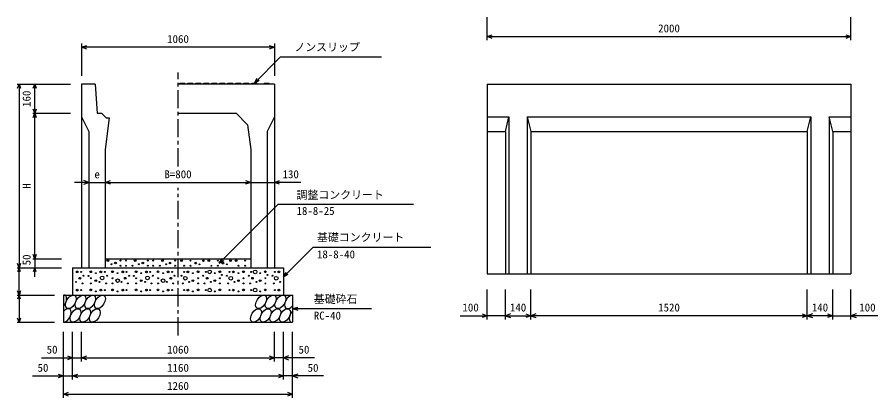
# Model space of a CAD drawing. Units: millimetres, scale not verified. Extents: x -16800 to 16800, y -5940 to 5940.
# Drawn here: x -12188 to -7456, y 607 to 2701 of the extents above; entities that cross this region are included whole.
import ezdxf
from ezdxf.enums import TextEntityAlignment as Align

# ---------------------------------------------------------------- set-up
doc = ezdxf.new("R2010")
doc.units = ezdxf.units.MM
doc.header["$LTSCALE"] = 20
doc.linetypes.add('CHAIN1', pattern=[8, 5, -1, 1, -1])
for name, color, linetype, lineweight in [('0-0_DIM', 7, 'Continuous', 25), ('0-2_HATCH', 6, 'Continuous', 25), ('0-5_OUTLINE', 3, 'Continuous', 25)]:
    doc.layers.add(name, color=color, linetype=linetype, lineweight=lineweight)
doc.styles.add('ＭＳ ゴシック', font='')
doc.styles.get('ＭＳ ゴシック').set_extended_font_data('MS Gothic')

msp = doc.modelspace()

# ---------------------------------------------------------------- linework, layer by layer
at = {"layer": '0-0_DIM'}
for p, q in [((-9603.83, 2574.53), (-9603.83, 2701.2)), ((-7603.83, 2574.53), (-7603.83, 2701.2)), ((-11833.42, 2555.71), (-11833.42, 2378.96)), ((-10773.42, 2555.71), (-10773.42, 2378.96)), ((-9603.83, 2594.53), (-7603.83, 2594.53)), ((-10773.42, 2535.71), (-11833.42, 2535.71)), ((-10883.42, 2339), (-10741.21, 2481.21)), ((-10184.32, 2481.21), (-10741.21, 2481.21)), ((-12187.62, 2332.5), (-11894.29, 2332.5)), ((-12177.62, 2332.5), (-12177.62, 1322.5)), ((-12090.95, 2172.5), (-12090.95, 2332.5)), ((-10883.42, 2339), (-10868.42, 2364.98)), ((-10883.42, 2339), (-10857.44, 2354)), ((-12100.95, 2172.5), (-11894.29, 2172.5)), ((-12090.95, 1372.5), (-12090.95, 2172.5)), ((-11793.42, 1791.87), (-11872.06, 1791.87)), ((-11793.42, 1791.87), (-11703.42, 1791.87)), ((-11703.42, 1791.87), (-10903.42, 1791.87)), ((-10903.42, 1791.87), (-10773.42, 1791.87)), ((-10627.76, 1791.87), (-10773.42, 1791.87)), ((-11076.5, 1347.5), (-10752.04, 1671.96)), ((-10752.04, 1671.96), (-10008.49, 1671.96)), ((-10559.76, 1436.15), (-10723.42, 1272.5)), ((-10559.76, 1436.15), (-9912.89, 1436.15)), ((-12100.95, 1372.5), (-11944.29, 1372.5)), ((-12090.95, 1372.5), (-12090.95, 1322.5)), ((-11076.5, 1347.5), (-11061.5, 1373.48)), ((-11076.5, 1347.5), (-11050.52, 1362.5)), ((-12187.62, 1322.5), (-11944.29, 1322.5)), ((-12177.62, 1172.5), (-12177.62, 1322.5)), ((-12090.95, 1272.5), (-12090.95, 1322.5)), ((-10723.42, 1272.5), (-10708.42, 1298.48)), ((-10723.42, 1272.5), (-10697.44, 1287.5)), ((-9603.83, 1038.66), (-9603.83, 1202.41)), ((-9503.83, 1038.66), (-9503.83, 1202.41)), ((-9363.83, 1038.66), (-9363.83, 1202.41)), ((-7843.83, 1038.66), (-7843.83, 1202.41)), ((-7703.83, 1038.66), (-7703.83, 1202.41)), ((-7603.83, 1038.66), (-7603.83, 1202.41)), ((-12187.62, 1172.5), (-11983.42, 1172.5)), ((-12177.62, 1172.5), (-12177.62, 1022.5)), ((-10673.42, 1097.5), (-10644.44, 1105.26)), ((-10673.42, 1097.5), (-10644.44, 1089.73)), ((-10673.42, 1097.5), (-10240.11, 1097.5)), ((-9751.56, 1058.66), (-9603.83, 1058.66)), ((-9503.83, 1058.66), (-9603.83, 1058.66)), ((-9503.83, 1058.66), (-9363.83, 1058.66)), ((-7843.83, 1058.66), (-9363.83, 1058.66)), ((-7703.83, 1058.66), (-7843.83, 1058.66)), ((-7703.83, 1058.66), (-7603.83, 1058.66)), ((-7456.09, 1058.66), (-7603.83, 1058.66)), ((-12187.62, 1022.5), (-11983.42, 1022.5)), ((-11933.42, 606.98), (-11933.42, 969.33)), ((-11883.42, 706.98), (-11883.42, 969.33)), ((-11833.42, 806.98), (-11833.42, 969.33)), ((-10773.42, 806.98), (-10773.42, 969.33)), ((-10723.42, 706.98), (-10723.42, 969.33)), ((-10673.42, 606.98), (-10673.42, 969.33)), ((-12053.42, 826.98), (-11833.42, 826.98)), ((-11911.61, 837.24), (-11883.42, 826.98)), ((-11883.42, 826.98), (-11911.61, 816.72)), ((-11833.42, 826.98), (-11805.23, 837.24)), ((-11833.42, 826.98), (-10773.42, 826.98)), ((-11805.23, 816.72), (-11833.42, 826.98)), ((-10801.61, 837.24), (-10773.42, 826.98)), ((-10773.42, 826.98), (-10801.61, 816.72)), ((-10553.42, 826.98), (-10773.42, 826.98)), ((-10695.23, 837.24), (-10723.42, 826.98)), ((-10723.42, 826.98), (-10695.23, 816.72)), ((-12103.42, 726.98), (-11883.42, 726.98)), ((-11961.61, 737.24), (-11933.42, 726.98)), ((-11933.42, 726.98), (-11961.61, 716.72)), ((-11883.42, 726.98), (-11855.23, 737.24)), ((-11855.23, 716.72), (-11883.42, 726.98)), ((-11883.42, 726.98), (-10723.42, 726.98)), ((-10751.61, 737.24), (-10723.42, 726.98)), ((-10723.42, 726.98), (-10751.61, 716.72)), ((-10503.42, 726.98), (-10723.42, 726.98)), ((-10645.23, 737.24), (-10673.42, 726.98)), ((-10673.42, 726.98), (-10645.23, 716.72)), ((-11933.42, 626.98), (-11905.23, 637.24)), ((-11905.23, 616.72), (-11933.42, 626.98)), ((-10701.61, 637.24), (-10673.42, 626.98))]:
    msp.add_line(p, q, dxfattribs=at)
at = {"layer": '0-0_DIM', "linetype": 'CHAIN1'}
for p, q in [((-11303.42, 1880.49), (-11303.42, 2396.21)), ((-11303.42, 950.07), (-11303.42, 1762.13))]:
    msp.add_line(p, q, dxfattribs=at)
at = {"layer": '0-0_DIM'}
for points in [[(-9575.64, 2584.27), (-9603.83, 2594.53), (-9575.64, 2604.79)], [(-7632.02, 2604.79), (-7603.83, 2594.53), (-7632.02, 2584.27)], [(-11805.19, 2525.44), (-11833.38, 2535.71), (-11805.19, 2545.97)], [(-10801.57, 2545.97), (-10773.38, 2535.71), (-10801.57, 2525.44)], [(-12185.83, 2309.94), (-12177.62, 2332.5), (-12169.41, 2309.94)], [(-12099.16, 2309.94), (-12090.95, 2332.5), (-12082.75, 2309.94)], [(-12082.75, 2195.05), (-12090.95, 2172.5), (-12099.16, 2195.05)], [(-12099.16, 2149.94), (-12090.95, 2172.5), (-12082.75, 2149.94)], [(-11821.61, 1781.61), (-11793.42, 1791.87), (-11821.61, 1802.13)], [(-11675.23, 1781.61), (-11703.42, 1791.87), (-11675.23, 1802.13)], [(-10931.61, 1802.13), (-10903.42, 1791.87), (-10931.61, 1781.61)], [(-10745.23, 1781.61), (-10773.42, 1791.87), (-10745.23, 1802.13)], [(-12082.75, 1395.05), (-12090.95, 1372.5), (-12099.16, 1395.05)], [(-12169.41, 1345.05), (-12177.62, 1322.5), (-12185.83, 1345.05)], [(-12169.41, 1299.94), (-12177.62, 1322.5), (-12185.83, 1299.94)], [(-12082.75, 1299.94), (-12090.95, 1322.5), (-12099.16, 1299.94)], [(-12169.41, 1195.05), (-12177.62, 1172.5), (-12185.83, 1195.05)], [(-12169.41, 1149.94), (-12177.62, 1172.5), (-12185.83, 1149.94)], [(-12169.41, 1045.05), (-12177.62, 1022.5), (-12185.83, 1045.05)], [(-9632.02, 1068.92), (-9603.83, 1058.66), (-9632.02, 1048.4)], [(-9475.64, 1068.92), (-9503.83, 1058.66), (-9475.64, 1048.4)], [(-9392.02, 1068.92), (-9363.83, 1058.66), (-9392.02, 1048.4)], [(-9335.64, 1068.92), (-9363.83, 1058.66), (-9335.64, 1048.4)], [(-7872.02, 1068.92), (-7843.83, 1058.66), (-7872.02, 1048.4)], [(-7815.64, 1068.92), (-7843.83, 1058.66), (-7815.64, 1048.4)], [(-7732.02, 1068.92), (-7703.83, 1058.66), (-7732.02, 1048.4)], [(-7575.64, 1068.92), (-7603.83, 1058.66), (-7575.64, 1048.4)], [(-11933.42, 626.98), (-10673.42, 626.98), (-10701.61, 616.72)]]:
    msp.add_lwpolyline(points, dxfattribs=at)
at = {"layer": '0-2_HATCH'}
for points in [[(-11294.42, 2332.5), (-11293.42, 2339), (-11265.42, 2339), (-11264.42, 2332.5)], [(-11250.42, 2332.5), (-11249.42, 2339), (-11221.42, 2339), (-11220.42, 2332.5)], [(-11206.42, 2332.5), (-11205.42, 2339), (-11177.42, 2339), (-11176.42, 2332.5)], [(-11162.42, 2332.5), (-11161.42, 2339), (-11133.42, 2339), (-11132.42, 2332.5)], [(-11118.42, 2332.5), (-11117.42, 2339), (-11089.42, 2339), (-11088.42, 2332.5)], [(-11074.42, 2332.5), (-11073.42, 2339), (-11045.42, 2339), (-11044.42, 2332.5)], [(-11030.42, 2332.5), (-11029.42, 2339), (-11001.42, 2339), (-11000.42, 2332.5)], [(-10986.42, 2332.5), (-10985.42, 2339), (-10957.42, 2339), (-10956.42, 2332.5)], [(-10942.42, 2332.5), (-10941.42, 2339), (-10913.42, 2339), (-10912.42, 2332.5)], [(-10898.42, 2332.5), (-10897.42, 2339), (-10869.42, 2339), (-10868.42, 2332.5)], [(-10830.92, 2332.5), (-10829.92, 2339), (-10801.92, 2339), (-10800.92, 2332.5)]]:
    msp.add_lwpolyline(points, dxfattribs=at)
for centre, radius in [((-11689.54, 1361.81), 5), ((-11668.51, 1341.67), 2.5), ((-11647.49, 1348.68), 5), ((-11619.45, 1361.81), 2.5), ((-11619.45, 1333.79), 2.5), ((-11589.45, 1361.81), 2.5), ((-11589.45, 1333.79), 2.5), ((-11553.56, 1333.79), 2.5), ((-11539.54, 1361.81), 5), ((-11518.51, 1341.67), 2.5), ((-11497.49, 1348.68), 5), ((-11469.45, 1361.81), 2.5), ((-11469.45, 1333.79), 2.5), ((-11439.45, 1361.81), 2.5), ((-11439.45, 1333.79), 2.5), ((-11403.56, 1333.79), 2.5), ((-11389.54, 1361.81), 5), ((-11368.51, 1341.67), 2.5), ((-11347.49, 1348.68), 5), ((-11319.45, 1361.81), 2.5), ((-11319.45, 1333.79), 2.5), ((-11284.28, 1361.52), 5), ((-11270.26, 1333.51), 2.5), ((-11234.38, 1361.52), 2.5), ((-11234.38, 1333.51), 2.5), ((-11206.34, 1348.39), 5), ((-11185.31, 1341.39), 2.5), ((-11164.28, 1361.52), 5), ((-11134.28, 1361.52), 5), ((-11120.26, 1333.51), 2.5), ((-11084.38, 1361.52), 2.5), ((-11084.38, 1333.51), 2.5), ((-11056.34, 1348.39), 5), ((-11035.31, 1341.39), 2.5), ((-11014.28, 1361.52), 5), ((-10984.28, 1361.52), 5), ((-10970.26, 1333.51), 2.5), ((-10934.38, 1361.52), 2.5), ((-10934.38, 1333.51), 2.5), ((-11857.38, 1299.67), 5), ((-11836.35, 1299.67), 2.5), ((-11822.33, 1278.66), 2.5), ((-11795.87, 1277.75), 2.5), ((-11783.45, 1300.55), 5), ((-11755.41, 1292.67), 2.5), ((-11727.38, 1299.67), 5), ((-11706.35, 1299.67), 2.5), ((-11692.33, 1278.66), 2.5), ((-11663.45, 1300.55), 5), ((-11635.41, 1292.67), 2.5), ((-11607.38, 1299.67), 5), ((-11586.35, 1299.67), 2.5), ((-11572.33, 1278.66), 2.5), ((-11545.87, 1277.75), 2.5), ((-11533.45, 1300.55), 5), ((-11505.41, 1292.67), 2.5), ((-11477.38, 1299.67), 5), ((-11456.35, 1299.67), 2.5), ((-11442.33, 1278.66), 2.5), ((-11413.45, 1300.55), 5), ((-11385.41, 1292.67), 2.5), ((-11357.38, 1299.67), 5), ((-11336.35, 1299.67), 2.5), ((-11322.33, 1278.66), 2.5), ((-11284.51, 1278.66), 2.5), ((-11270.49, 1299.67), 2.5), ((-11249.46, 1299.67), 5), ((-11221.42, 1292.67), 2.5), ((-11193.38, 1300.55), 5), ((-11164.51, 1278.66), 2.5), ((-11150.49, 1299.67), 2.5), ((-11129.46, 1299.67), 10), ((-11101.42, 1292.67), 2.5), ((-11073.38, 1300.55), 5), ((-11062.05, 1282.98), 2.5), ((-11034.51, 1278.66), 2.5), ((-11020.49, 1299.67), 2.5), ((-10999.46, 1299.67), 5), ((-10971.42, 1292.67), 2.5), ((-10943.38, 1300.55), 5), ((-10914.51, 1278.66), 2.5), ((-10900.49, 1299.67), 2.5), ((-10879.46, 1299.67), 10), ((-10851.42, 1292.67), 2.5), ((-10823.38, 1300.55), 5), ((-10812.05, 1282.98), 2.5), ((-10784.51, 1278.66), 2.5), ((-10770.49, 1299.67), 2.5), ((-10749.46, 1299.67), 5), ((-11864.38, 1244.52), 2.5), ((-11843.36, 1264.66), 5), ((-11829.34, 1236.64), 2.5), ((-11783.45, 1264.66), 2.5), ((-11783.45, 1236.64), 2.5), ((-11755.41, 1251.52), 5), ((-11734.38, 1244.52), 2.5), ((-11720.84, 1266.66), 10), ((-11699.34, 1236.64), 2.5), ((-11663.45, 1264.66), 2.5), ((-11663.45, 1236.64), 2.5), ((-11635.41, 1251.52), 10), ((-11614.38, 1244.52), 2.5), ((-11593.36, 1264.66), 5), ((-11579.34, 1236.64), 2.5), ((-11533.45, 1264.66), 2.5), ((-11533.45, 1236.64), 2.5), ((-11505.41, 1251.52), 5), ((-11484.38, 1244.52), 2.5), ((-11470.84, 1266.66), 10), ((-11449.34, 1236.64), 2.5), ((-11413.45, 1264.66), 2.5), ((-11413.45, 1236.64), 2.5), ((-11385.41, 1251.52), 10), ((-11364.38, 1244.52), 2.5), ((-11343.36, 1264.66), 5), ((-11329.34, 1236.64), 2.5), ((-11277.5, 1236.64), 2.5), ((-11263.48, 1264.66), 10), ((-11242.45, 1244.52), 2.5), ((-11221.42, 1251.52), 5), ((-11193.38, 1264.66), 2.5), ((-11193.38, 1236.64), 2.5), ((-11157.5, 1236.64), 2.5), ((-11143.48, 1264.66), 5), ((-11122.45, 1244.52), 2.5), ((-11101.42, 1251.52), 5), ((-11073.38, 1264.66), 2.5), ((-11073.38, 1236.64), 2.5), ((-11027.5, 1236.64), 2.5), ((-11013.48, 1264.66), 10), ((-10992.45, 1244.52), 2.5), ((-10971.42, 1251.52), 5), ((-10943.38, 1264.66), 2.5), ((-10943.38, 1236.64), 2.5), ((-10907.5, 1236.64), 2.5), ((-10893.48, 1264.66), 5), ((-10872.45, 1244.52), 2.5), ((-10851.42, 1251.52), 5), ((-10823.38, 1264.66), 2.5), ((-10823.38, 1236.64), 2.5), ((-10777.5, 1236.64), 2.5), ((-10763.48, 1264.66), 10), ((-10742.45, 1244.52), 2.5), ((-11857.38, 1199.67), 5), ((-11836.35, 1199.67), 2.5), ((-11783.45, 1200.55), 5), ((-11755.41, 1192.67), 2.5), ((-11727.38, 1199.67), 5), ((-11706.35, 1199.67), 2.5), ((-11663.45, 1200.55), 5), ((-11635.41, 1192.67), 2.5), ((-11607.38, 1199.67), 5), ((-11586.35, 1199.67), 2.5), ((-11533.45, 1200.55), 5), ((-11505.41, 1192.67), 2.5), ((-11477.38, 1199.67), 5), ((-11456.35, 1199.67), 2.5), ((-11413.45, 1200.55), 5), ((-11385.41, 1192.67), 2.5), ((-11357.38, 1199.67), 5), ((-11336.35, 1199.67), 2.5), ((-11270.49, 1199.67), 2.5), ((-11249.46, 1199.67), 5), ((-11221.42, 1192.67), 2.5), ((-11193.38, 1200.55), 5), ((-11150.49, 1199.67), 2.5), ((-11129.46, 1199.67), 10), ((-11101.42, 1192.67), 2.5), ((-11073.38, 1200.55), 5), ((-11020.49, 1199.67), 2.5), ((-10999.46, 1199.67), 5), ((-10971.42, 1192.67), 2.5), ((-10943.38, 1200.55), 5), ((-10900.49, 1199.67), 2.5), ((-10879.46, 1199.67), 10), ((-10851.42, 1192.67), 2.5), ((-10823.38, 1200.55), 5), ((-10770.49, 1199.67), 2.5), ((-10749.46, 1199.67), 5)]:
    msp.add_circle(centre, radius, dxfattribs=at)
for centre, start_param, end_param in [((-11945.78, 1134.97), 4.385593, 6.6745444), ((-10687.28, 1134.97), 0.3357715, 4.4411806), ((-11920.46, 1059.98), 3.5111464, 7.548991), ((-10661.96, 1059.98), 1.2110787, 3.5658734)]:
    msp.add_ellipse(centre, major_axis=(21.81, 35.31), ratio=0.5792, start_param=start_param, end_param=end_param, dxfattribs=at)
for centre in [(-11892.57, 1134.97), (-11839.37, 1134.97), (-11786.16, 1134.97), (-11732.95, 1134.97), (-10846.9, 1134.97), (-10793.69, 1134.97), (-10740.49, 1134.97), (-11867.25, 1059.98), (-11814.04, 1059.98), (-11760.84, 1059.98), (-10874.79, 1059.98), (-10821.58, 1059.98), (-10768.37, 1059.98), (-10715.17, 1059.98)]:
    msp.add_ellipse(centre, major_axis=(21.81, 35.31), ratio=0.5792, dxfattribs=at)
at = {"layer": '0-5_OUTLINE'}
for p, q in [((-11758.42, 2332.5), (-11833.42, 2332.5)), ((-11833.42, 2332.5), (-11833.42, 1322.5)), ((-11758.42, 2332.5), (-11748.42, 2172.52)), ((-10773.42, 2332.5), (-11303.42, 2332.5)), ((-10773.42, 2332.5), (-10773.42, 1322.5)), ((-9603.83, 2332.5), (-7603.83, 2332.5)), ((-9603.83, 2332.5), (-9603.83, 1288.58)), ((-7603.83, 2332.5), (-7603.83, 1288.58)), ((-11833.42, 2152.5), (-11793.42, 2072.5)), ((-11748.42, 2172.52), (-11723.42, 2172.52)), ((-11723.42, 2172.52), (-11698.42, 2147.52)), ((-11681.54, 2147.52), (-11703.42, 1972.5)), ((-11698.42, 2147.52), (-11681.54, 2147.52)), ((-11303.42, 2172.5), (-10983.42, 2172.5)), ((-10920.56, 2109.64), (-10983.42, 2172.5)), ((-10773.42, 2152.5), (-10813.42, 2072.5)), ((-9603.83, 2152.5), (-9483.83, 2152.5)), ((-9503.83, 2072.5), (-9483.83, 2152.5)), ((-9483.83, 2152.5), (-9483.83, 1288.58)), ((-9383.83, 2152.5), (-9363.83, 2072.5)), ((-9383.83, 2152.5), (-7823.83, 2152.5)), ((-9383.83, 2152.5), (-9383.83, 1288.58)), ((-7843.83, 2072.5), (-7823.83, 2152.5)), ((-7823.83, 2152.5), (-7823.83, 1288.58)), ((-7703.83, 2072.5), (-7723.83, 2152.5)), ((-7723.83, 2152.5), (-7603.83, 2152.5)), ((-7723.83, 2152.5), (-7723.83, 1288.58)), ((-10920.56, 2109.64), (-10903.42, 1972.5)), ((-11793.42, 2072.5), (-11793.42, 1322.5)), ((-10813.42, 2072.5), (-10813.42, 1322.5)), ((-9603.83, 2072.5), (-9503.83, 2072.5)), ((-9503.83, 2072.5), (-9503.83, 1288.58)), ((-9363.83, 2072.5), (-7843.83, 2072.5)), ((-9363.83, 2072.5), (-9363.83, 1288.58)), ((-7843.83, 2072.5), (-7843.83, 1288.58)), ((-7703.83, 2072.5), (-7603.83, 2072.5)), ((-7703.83, 2072.5), (-7703.83, 1288.58)), ((-11703.42, 1972.5), (-11703.42, 1322.5)), ((-10903.42, 1972.5), (-10903.42, 1322.5)), ((-11703.42, 1372.5), (-10903.42, 1372.5)), ((-11883.42, 1322.5), (-11883.42, 1172.5)), ((-11883.42, 1322.5), (-10723.42, 1322.5)), ((-11833.42, 1322.5), (-11703.42, 1322.5)), ((-10903.42, 1322.5), (-10773.42, 1322.5)), ((-10723.42, 1322.5), (-10723.42, 1172.5)), ((-9603.83, 1288.58), (-7603.83, 1288.58)), ((-11933.42, 1172.5), (-11933.42, 1022.5)), ((-11933.42, 1172.5), (-10673.42, 1172.5)), ((-10673.42, 1172.5), (-10673.42, 1022.5)), ((-11933.42, 1022.5), (-10673.42, 1022.5))]:
    msp.add_line(p, q, dxfattribs=at)

# ---------------------------------------------------------------- texts
at = {"layer": '0-0_DIM', "style": 'ＭＳ ゴシック'}
for s, p in [('2000', (-8663.83, 2604.53)), ('1060', (-11363.42, 2545.71)), ('ノンスリップ', (-10663.9, 2501.39)), ('e', (-11763.42, 1801.87)), ('B=800', (-11378.42, 1801.87)), ('130', (-10728.88, 1801.87)), ('調整コンクリート', (-10652.04, 1688.38)), ('18-8-25', (-10652.04, 1600.1)), ('基礎コンクリート', (-10539.76, 1454.88)), ('18-8-40', (-10539.76, 1361.07)), ('基礎砕石', (-10557.1, 1114.67)), ('100', (-9739.72, 1068.66)), ('140', (-9478.83, 1068.66)), ('1520', (-8663.83, 1068.66)), ('140', (-7818.83, 1068.66)), ('100', (-7557.93, 1068.66)), ('RC-40', (-10557.1, 1023.98)), ('50', (-12025.86, 836.98)), ('1060', (-11363.42, 836.98)), ('50', (-10640.98, 836.98)), ('50', (-12075.86, 736.98)), ('1160', (-11363.42, 736.98)), ('50', (-10590.98, 736.98)), ('1260', (-11363.42, 636.98))]:
    msp.add_text(s, height=43.99, dxfattribs=at).set_placement(p, align=Align.BOTTOM_LEFT)
for s, p in [('160', (-12100.95, 2207.5)), ('H', (-12100.95, 1757.5)), ('50', (-12100.95, 1335.82))]:
    msp.add_text(s, height=43.99, rotation=90, dxfattribs=at).set_placement(p, align=Align.BOTTOM_LEFT)

doc.saveas('drawing.dxf')
